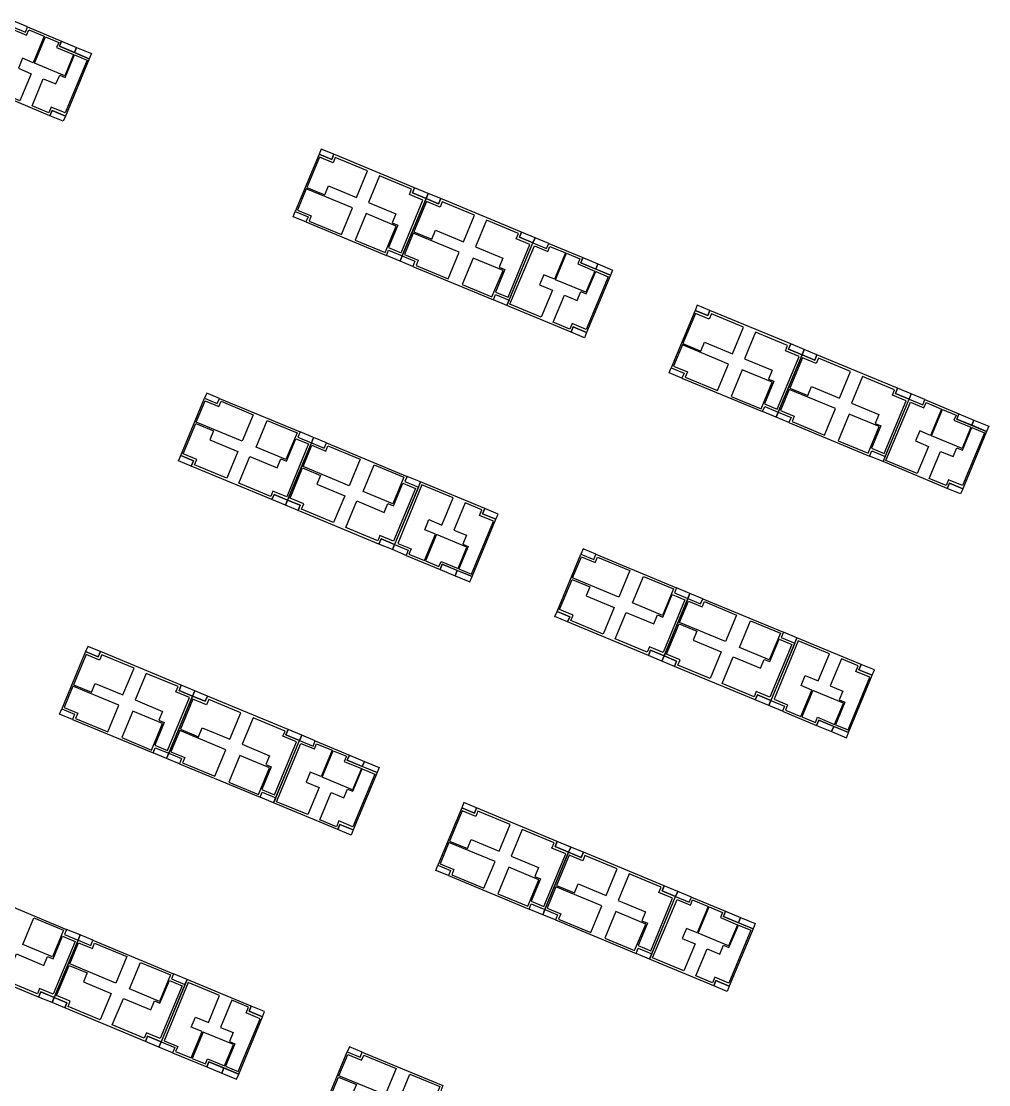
# Model space of a CAD drawing. Header units: millimetres. Extents: x 2243236 to 2245245, y 377909 to 380965.
# Drawn here: x 2244535.4 to 2244732.7, y 380688.3 to 380905.3 of the extents above; entities that cross this region are included whole.
import ezdxf

# ---------------------------------------------------------------- set-up
doc = ezdxf.new("R2010")
doc.units = ezdxf.units.MM
for name, color, linetype in [('планировка_квартир_1_тип_балконы', 6, 'Continuous'), ('планировка_квартир_1_тип_двухкомнатные', 2, 'Continuous'), ('планировка_квартир_1_тип_контур', 249, 'Continuous'), ('планировка_квартир_1_тип_однокомнатная', 5, 'Continuous'), ('планировка_квартир_1_тип_трехкомнатные', 1, 'Continuous'), ('планировка_квартир_тип_2_балконы', 6, 'Continuous'), ('планировка_квартир_тип_2_двухкомнатные', 2, 'Continuous'), ('планировка_квартир_тип_2_контур', 249, 'Continuous'), ('планировка_квартир_тип_2_однокомнатные', 5, 'Continuous'), ('планировка_квартир_тип_2_трехкомнатные', 1, 'Continuous')]:
    doc.layers.add(name, color=color, linetype=linetype)

msp = doc.modelspace()

# ---------------------------------------------------------------- linework, layer by layer
at = {"layer": 'планировка_квартир_1_тип_балконы'}
for points in [[(2244536.2, 380903.11), (2244536.64, 380904.16), (2244533.85, 380905.32), (2244533.41, 380904.27)], [(2244546.21, 380898.94), (2244543.15, 380900.21), (2244543.59, 380901.27), (2244546.65, 380899.99)], [(2244549.22, 380897.68), (2244546.21, 380898.94), (2244546.65, 380899.99), (2244549.66, 380898.74)], [(2244543.92, 380884.93), (2244541.2, 380886.06), (2244541.65, 380887.12), (2244544.36, 380885.99)], [(2244642.51, 380858.94), (2244642.95, 380860), (2244640.17, 380861.15), (2244639.73, 380860.1)], [(2244652.53, 380854.77), (2244649.46, 380856.04), (2244649.9, 380857.1), (2244652.97, 380855.82)], [(2244655.54, 380853.51), (2244652.53, 380854.77), (2244652.97, 380855.82), (2244655.98, 380854.57)], [(2244650.24, 380840.76), (2244647.52, 380841.89), (2244647.96, 380842.95), (2244650.68, 380841.82)], [(2244719.23, 380827.07), (2244719.67, 380828.12), (2244716.88, 380829.28), (2244716.45, 380828.23)], [(2244729.25, 380822.9), (2244726.18, 380824.17), (2244726.62, 380825.23), (2244729.68, 380823.95)], [(2244732.26, 380821.64), (2244729.25, 380822.9), (2244729.68, 380823.95), (2244732.7, 380822.7)], [(2244726.95, 380808.89), (2244724.24, 380810.02), (2244724.68, 380811.08), (2244727.39, 380809.95)], [(2244632.61, 380804.77), (2244629.89, 380805.89), (2244629.45, 380804.83), (2244632.17, 380803.7)], [(2244614.28, 380797.41), (2244613.84, 380796.35), (2244611.06, 380797.51), (2244611.49, 380798.56)], [(2244624.3, 380793.26), (2244621.24, 380794.53), (2244620.8, 380793.47), (2244623.87, 380792.2)], [(2244627.32, 380792.01), (2244624.3, 380793.26), (2244623.87, 380792.2), (2244626.88, 380790.95)], [(2244709.39, 380772.96), (2244706.67, 380774.08), (2244706.23, 380773.02), (2244708.95, 380771.89)], [(2244691.06, 380765.6), (2244690.62, 380764.54), (2244687.84, 380765.7), (2244688.27, 380766.75)], [(2244701.08, 380761.45), (2244698.02, 380762.72), (2244697.58, 380761.66), (2244700.65, 380760.39)], [(2244704.1, 380760.2), (2244701.08, 380761.45), (2244700.65, 380760.39), (2244703.66, 380759.14)], [(2244594.9, 380757.44), (2244595.33, 380758.5), (2244592.55, 380759.66), (2244592.11, 380758.6)], [(2244604.91, 380753.27), (2244601.85, 380754.55), (2244602.29, 380755.6), (2244605.35, 380754.32)], [(2244607.92, 380752.02), (2244604.91, 380753.27), (2244605.35, 380754.32), (2244608.36, 380753.07)], [(2244602.62, 380739.26), (2244599.9, 380740.39), (2244600.34, 380741.45), (2244603.06, 380740.32)], [(2244671.61, 380725.57), (2244672.05, 380726.62), (2244669.27, 380727.78), (2244668.83, 380726.73)], [(2244681.63, 380721.4), (2244678.57, 380722.67), (2244679, 380723.73), (2244682.07, 380722.45)], [(2244684.64, 380720.14), (2244681.63, 380721.4), (2244682.07, 380722.45), (2244685.08, 380721.2)], [(2244679.34, 380707.39), (2244676.62, 380708.52), (2244677.06, 380709.58), (2244679.78, 380708.45)], [(2244585, 380703.27), (2244582.28, 380704.39), (2244581.84, 380703.33), (2244584.56, 380702.2)], [(2244566.66, 380695.91), (2244566.23, 380694.86), (2244563.44, 380696.01), (2244563.88, 380697.06)], [(2244576.69, 380691.76), (2244573.62, 380693.03), (2244573.18, 380691.97), (2244576.25, 380690.7)], [(2244579.7, 380690.51), (2244576.69, 380691.76), (2244576.25, 380690.7), (2244579.26, 380689.45)]]:
    msp.add_lwpolyline(points, close=True, dxfattribs=at)
at = {"layer": 'планировка_квартир_1_тип_двухкомнатные'}
for points in [[(2244544.29, 380886.62), (2244541.44, 380887.81), (2244540.96, 380886.66), (2244537.55, 380888.08), (2244539.85, 380893.61), (2244542.43, 380892.53), (2244543.19, 380894.34), (2244544.3, 380893.88), (2244546.2, 380898.45), (2244548.77, 380897.38)], [(2244650.61, 380842.46), (2244647.75, 380843.64), (2244647.27, 380842.49), (2244643.86, 380843.91), (2244646.17, 380849.44), (2244648.75, 380848.36), (2244649.5, 380850.17), (2244650.61, 380849.71), (2244652.52, 380854.28), (2244655.09, 380853.21)], [(2244727.32, 380810.58), (2244724.47, 380811.77), (2244723.99, 380810.62), (2244720.58, 380812.04), (2244722.88, 380817.57), (2244725.46, 380816.49), (2244726.22, 380818.3), (2244727.33, 380817.84), (2244729.23, 380822.41), (2244731.8, 380821.34)], [(2244631.67, 380803.31), (2244628.82, 380804.49), (2244629.29, 380805.64), (2244625.88, 380807.06), (2244623.59, 380801.52), (2244626.17, 380800.45), (2244625.43, 380798.65), (2244626.54, 380798.18), (2244624.64, 380793.61), (2244627.21, 380792.54)], [(2244708.45, 380771.5), (2244705.59, 380772.68), (2244706.07, 380773.83), (2244702.66, 380775.25), (2244700.37, 380769.72), (2244702.95, 380768.65), (2244702.2, 380766.84), (2244703.32, 380766.37), (2244701.42, 380761.8), (2244703.99, 380760.73)], [(2244602.99, 380740.96), (2244600.13, 380742.15), (2244599.65, 380740.99), (2244596.25, 380742.41), (2244598.55, 380747.94), (2244601.13, 380746.86), (2244601.88, 380748.67), (2244603, 380748.21), (2244604.9, 380752.78), (2244607.47, 380751.71)], [(2244679.71, 380709.08), (2244676.85, 380710.27), (2244676.37, 380709.12), (2244672.97, 380710.54), (2244675.27, 380716.07), (2244677.85, 380714.99), (2244678.6, 380716.8), (2244679.71, 380716.34), (2244681.62, 380720.91), (2244684.19, 380719.84)], [(2244584.06, 380701.81), (2244581.2, 380702.99), (2244581.68, 380704.14), (2244578.27, 380705.56), (2244575.98, 380700.03), (2244578.56, 380698.96), (2244577.81, 380697.15), (2244578.92, 380696.69), (2244577.03, 380692.11), (2244579.6, 380691.04)]]:
    msp.add_lwpolyline(points, close=True, dxfattribs=at)
at = {"layer": 'планировка_квартир_1_тип_контур'}
for points in [[(2244544.36, 380885.99), (2244541.65, 380887.12), (2244541.2, 380886.06), (2244528.11, 380891.51), (2244533.41, 380904.27), (2244536.2, 380903.11), (2244536.64, 380904.16), (2244543.59, 380901.27), (2244543.15, 380900.21), (2244549.22, 380897.68), (2244544.36, 380885.99)], [(2244650.68, 380841.82), (2244647.96, 380842.95), (2244647.52, 380841.89), (2244634.43, 380847.35), (2244639.73, 380860.1), (2244642.51, 380858.94), (2244642.95, 380860), (2244649.9, 380857.1), (2244649.46, 380856.04), (2244655.54, 380853.51), (2244650.68, 380841.82)], [(2244727.39, 380809.95), (2244724.68, 380811.08), (2244724.24, 380810.02), (2244711.14, 380815.47), (2244716.45, 380828.23), (2244719.23, 380827.07), (2244719.67, 380828.12), (2244726.62, 380825.23), (2244726.18, 380824.17), (2244732.26, 380821.64), (2244727.39, 380809.95)], [(2244632.17, 380803.7), (2244629.45, 380804.83), (2244629.89, 380805.89), (2244616.79, 380811.32), (2244611.49, 380798.56), (2244614.28, 380797.41), (2244613.84, 380796.35), (2244620.8, 380793.47), (2244621.24, 380794.53), (2244627.32, 380792.01), (2244632.17, 380803.7)], [(2244708.95, 380771.89), (2244706.23, 380773.02), (2244706.67, 380774.08), (2244693.57, 380779.51), (2244688.27, 380766.75), (2244691.06, 380765.6), (2244690.62, 380764.54), (2244697.58, 380761.66), (2244698.02, 380762.72), (2244704.1, 380760.2), (2244708.95, 380771.89)], [(2244603.06, 380740.32), (2244600.34, 380741.45), (2244599.9, 380740.39), (2244586.81, 380745.85), (2244592.11, 380758.6), (2244594.9, 380757.44), (2244595.33, 380758.5), (2244602.29, 380755.6), (2244601.85, 380754.55), (2244607.92, 380752.02), (2244603.06, 380740.32)], [(2244679.78, 380708.45), (2244677.06, 380709.58), (2244676.62, 380708.52), (2244663.53, 380713.97), (2244668.83, 380726.73), (2244671.61, 380725.57), (2244672.05, 380726.62), (2244679, 380723.73), (2244678.57, 380722.67), (2244684.64, 380720.14), (2244679.78, 380708.45)], [(2244584.56, 380702.2), (2244581.84, 380703.33), (2244582.28, 380704.39), (2244569.17, 380709.82), (2244563.88, 380697.06), (2244566.66, 380695.91), (2244566.23, 380694.86), (2244573.18, 380691.97), (2244573.62, 380693.03), (2244579.7, 380690.51), (2244584.56, 380702.2)]]:
    msp.add_lwpolyline(points, close=True, dxfattribs=at)
at = {"layer": 'планировка_квартир_1_тип_однокомнатная'}
for points in [[(2244538.02, 380896.77), (2244540.27, 380902.16), (2244542.99, 380901.02), (2244542.55, 380899.97), (2244546.02, 380898.52), (2244544.21, 380894.19)], [(2244644.34, 380852.6), (2244646.58, 380857.99), (2244649.3, 380856.86), (2244648.87, 380855.8), (2244652.33, 380854.36), (2244650.53, 380850.02)], [(2244721.05, 380820.73), (2244723.3, 380826.12), (2244726.02, 380824.98), (2244725.58, 380823.93), (2244729.05, 380822.48), (2244727.25, 380818.15)], [(2244620.06, 380800.59), (2244617.82, 380795.2), (2244620.55, 380794.07), (2244620.99, 380795.12), (2244624.46, 380793.68), (2244626.26, 380798.02)], [(2244696.84, 380768.78), (2244694.6, 380763.39), (2244697.33, 380762.26), (2244697.77, 380763.31), (2244701.24, 380761.87), (2244703.04, 380766.21)], [(2244596.72, 380751.1), (2244598.96, 380756.49), (2244601.69, 380755.36), (2244601.25, 380754.3), (2244604.72, 380752.86), (2244602.91, 380748.52)], [(2244673.44, 380719.23), (2244675.68, 380724.62), (2244678.41, 380723.48), (2244677.97, 380722.43), (2244681.44, 380720.99), (2244679.63, 380716.65)], [(2244572.44, 380699.09), (2244570.21, 380693.7), (2244572.93, 380692.57), (2244573.37, 380693.62), (2244576.84, 380692.18), (2244578.64, 380696.52)]]:
    msp.add_lwpolyline(points, close=True, dxfattribs=at)
at = {"layer": 'планировка_квартир_1_тип_трехкомнатные'}
for points in [[(2244535.09, 380889.1), (2244528.71, 380891.76), (2244533.7, 380903.66), (2244536.45, 380902.51), (2244536.89, 380903.57), (2244540.04, 380902.25), (2244537.8, 380896.86), (2244535.61, 380897.78), (2244534.76, 380895.73), (2244537.4, 380894.63)], [(2244641.41, 380844.93), (2244635.03, 380847.59), (2244640.01, 380859.49), (2244642.76, 380858.34), (2244643.2, 380859.4), (2244646.36, 380858.08), (2244644.11, 380852.7), (2244641.92, 380853.61), (2244641.07, 380851.56), (2244643.71, 380850.46)], [(2244718.13, 380813.06), (2244711.74, 380815.72), (2244716.73, 380827.62), (2244719.48, 380826.47), (2244719.92, 380827.53), (2244723.07, 380826.21), (2244720.83, 380820.82), (2244718.64, 380821.73), (2244717.79, 380819.69), (2244720.43, 380818.59)], [(2244623.43, 380808.07), (2244617.04, 380810.72), (2244612.13, 380798.79), (2244614.88, 380797.65), (2244614.44, 380796.6), (2244617.6, 380795.29), (2244619.83, 380800.68), (2244617.65, 380801.59), (2244618.49, 380803.64), (2244621.14, 380802.54)], [(2244700.21, 380776.26), (2244693.82, 380778.91), (2244688.91, 380766.98), (2244691.66, 380765.84), (2244691.22, 380764.79), (2244694.38, 380763.48), (2244696.61, 380768.87), (2244694.42, 380769.78), (2244695.27, 380771.83), (2244697.91, 380770.73)], [(2244593.79, 380743.44), (2244587.41, 380746.09), (2244592.4, 380757.99), (2244595.15, 380756.85), (2244595.58, 380757.9), (2244598.74, 380756.58), (2244596.5, 380751.2), (2244594.31, 380752.11), (2244593.46, 380750.06), (2244596.1, 380748.96)], [(2244670.51, 380711.56), (2244664.13, 380714.22), (2244669.11, 380726.12), (2244671.86, 380724.97), (2244672.3, 380726.03), (2244675.46, 380724.71), (2244673.21, 380719.32), (2244671.03, 380720.24), (2244670.17, 380718.19), (2244672.81, 380717.09)], [(2244575.81, 380706.57), (2244569.42, 380709.22), (2244564.51, 380697.29), (2244567.26, 380696.15), (2244566.83, 380695.1), (2244569.98, 380693.79), (2244572.22, 380699.18), (2244570.03, 380700.09), (2244570.88, 380702.14), (2244573.52, 380701.04)]]:
    msp.add_lwpolyline(points, close=True, dxfattribs=at)
at = {"layer": 'планировка_квартир_тип_2_балконы'}
for points in [[(2244599.11, 380878.19), (2244596.53, 380879.26), (2244596.09, 380878.2), (2244598.67, 380877.13)], [(2244615.59, 380871.36), (2244615.15, 380870.29), (2244617.91, 380869.15), (2244618.35, 380870.21)], [(2244620.93, 380869.14), (2244618.35, 380870.21), (2244617.91, 380869.15), (2244620.49, 380868.08)], [(2244593.84, 380865.43), (2244593.4, 380864.37), (2244590.79, 380865.45), (2244591.23, 380866.51)], [(2244637.41, 380862.3), (2244636.97, 380861.24), (2244639.73, 380860.09), (2244640.17, 380861.15)], [(2244613.05, 380857.45), (2244612.61, 380856.4), (2244609.86, 380857.54), (2244610.29, 380858.6), (2244613.05, 380857.45)], [(2244615.66, 380856.37), (2244615.22, 380855.32), (2244612.61, 380856.4), (2244613.05, 380857.45)], [(2244634.86, 380848.4), (2244634.43, 380847.35), (2244631.67, 380848.49), (2244632.11, 380849.54), (2244634.86, 380848.4)], [(2244675.83, 380846.32), (2244673.25, 380847.39), (2244672.81, 380846.33), (2244675.39, 380845.26)], [(2244692.31, 380839.48), (2244691.87, 380838.42), (2244694.63, 380837.27), (2244695.07, 380838.34)], [(2244697.65, 380837.27), (2244695.07, 380838.34), (2244694.63, 380837.27), (2244697.2, 380836.2)], [(2244670.56, 380833.55), (2244670.12, 380832.5), (2244667.51, 380833.58), (2244667.95, 380834.64)], [(2244714.12, 380830.43), (2244713.68, 380829.37), (2244716.44, 380828.22), (2244716.88, 380829.28)], [(2244575.34, 380827.32), (2244575.78, 380828.38), (2244573.17, 380829.46), (2244572.73, 380828.41)], [(2244689.76, 380825.58), (2244689.33, 380824.53), (2244686.57, 380825.67), (2244687.01, 380826.72), (2244689.76, 380825.58)], [(2244692.37, 380824.5), (2244691.94, 380823.44), (2244689.33, 380824.53), (2244689.76, 380825.58)], [(2244594.54, 380819.34), (2244594.98, 380820.39), (2244592.23, 380821.54), (2244591.79, 380820.48), (2244594.54, 380819.34)], [(2244597.15, 380818.25), (2244597.59, 380819.31), (2244594.98, 380820.39), (2244594.54, 380819.34)], [(2244711.58, 380816.53), (2244711.14, 380815.47), (2244708.39, 380816.62), (2244708.83, 380817.67), (2244711.58, 380816.53)], [(2244570.01, 380814.58), (2244567.44, 380815.65), (2244567.88, 380816.71), (2244570.46, 380815.64)], [(2244616.35, 380810.27), (2244616.79, 380811.32), (2244614.04, 380812.47), (2244613.6, 380811.41), (2244616.35, 380810.27)], [(2244586.49, 380807.73), (2244586.93, 380808.79), (2244589.69, 380807.64), (2244589.25, 380806.58)], [(2244591.82, 380805.51), (2244589.25, 380806.58), (2244589.69, 380807.64), (2244592.27, 380806.57)], [(2244608.3, 380798.66), (2244608.74, 380799.72), (2244611.5, 380798.57), (2244611.06, 380797.51)], [(2244652.12, 380795.51), (2244652.56, 380796.57), (2244649.95, 380797.65), (2244649.51, 380796.6)], [(2244671.32, 380787.53), (2244671.76, 380788.58), (2244669.01, 380789.73), (2244668.57, 380788.67), (2244671.32, 380787.53)], [(2244673.93, 380786.44), (2244674.37, 380787.5), (2244671.76, 380788.58), (2244671.32, 380787.53)], [(2244646.79, 380782.77), (2244644.22, 380783.84), (2244644.66, 380784.9), (2244647.23, 380783.83)], [(2244693.13, 380778.46), (2244693.57, 380779.51), (2244690.82, 380780.66), (2244690.38, 380779.6), (2244693.13, 380778.46)], [(2244551.5, 380776.7), (2244548.92, 380777.77), (2244548.48, 380776.7), (2244551.05, 380775.63)], [(2244663.27, 380775.92), (2244663.71, 380776.98), (2244666.47, 380775.83), (2244666.03, 380774.77)], [(2244668.6, 380773.7), (2244666.03, 380774.77), (2244666.47, 380775.83), (2244669.04, 380774.76)], [(2244567.97, 380769.86), (2244567.53, 380768.79), (2244570.29, 380767.65), (2244570.73, 380768.71)], [(2244573.31, 380767.64), (2244570.73, 380768.71), (2244570.29, 380767.65), (2244572.87, 380766.58)], [(2244685.08, 380766.85), (2244685.52, 380767.91), (2244688.28, 380766.76), (2244687.84, 380765.7)], [(2244546.22, 380763.93), (2244545.79, 380762.87), (2244543.18, 380763.96), (2244543.61, 380765.01)], [(2244589.79, 380760.8), (2244589.35, 380759.74), (2244592.11, 380758.59), (2244592.55, 380759.66)], [(2244565.43, 380755.96), (2244564.99, 380754.9), (2244562.24, 380756.04), (2244562.68, 380757.1), (2244565.43, 380755.96)], [(2244568.04, 380754.87), (2244567.6, 380753.82), (2244564.99, 380754.9), (2244565.43, 380755.96)], [(2244587.25, 380746.9), (2244586.81, 380745.85), (2244584.06, 380746.99), (2244584.49, 380748.04), (2244587.25, 380746.9)], [(2244628.21, 380744.82), (2244625.64, 380745.89), (2244625.19, 380744.83), (2244627.77, 380743.76)], [(2244644.69, 380737.98), (2244644.25, 380736.92), (2244647.01, 380735.78), (2244647.45, 380736.84)], [(2244650.03, 380735.77), (2244647.45, 380736.84), (2244647.01, 380735.78), (2244649.59, 380734.71)], [(2244622.94, 380732.05), (2244622.5, 380731), (2244619.89, 380732.08), (2244620.33, 380733.14)], [(2244666.51, 380728.93), (2244666.07, 380727.87), (2244668.83, 380726.72), (2244669.27, 380727.78)], [(2244642.15, 380724.08), (2244641.71, 380723.03), (2244638.96, 380724.17), (2244639.39, 380725.23), (2244642.15, 380724.08)], [(2244644.76, 380723), (2244644.32, 380721.95), (2244641.71, 380723.03), (2244642.15, 380724.08)], [(2244546.93, 380717.84), (2244547.36, 380718.89), (2244544.61, 380720.04), (2244544.17, 380718.98), (2244546.93, 380717.84)], [(2244549.53, 380716.75), (2244549.97, 380717.81), (2244547.36, 380718.89), (2244546.93, 380717.84)], [(2244663.96, 380715.03), (2244663.53, 380713.97), (2244660.77, 380715.12), (2244661.21, 380716.17), (2244663.96, 380715.03)], [(2244568.74, 380708.77), (2244569.17, 380709.82), (2244566.42, 380710.97), (2244565.98, 380709.91), (2244568.74, 380708.77)], [(2244538.87, 380706.23), (2244539.31, 380707.29), (2244542.07, 380706.14), (2244541.63, 380705.08)], [(2244544.21, 380704.01), (2244541.63, 380705.08), (2244542.07, 380706.14), (2244544.65, 380705.07)], [(2244560.68, 380697.16), (2244561.12, 380698.22), (2244563.88, 380697.07), (2244563.44, 380696.01)], [(2244604.47, 380693.94), (2244604.91, 380694.99), (2244602.3, 380696.08), (2244601.86, 380695.02)]]:
    msp.add_lwpolyline(points, close=True, dxfattribs=at)
at = {"layer": 'планировка_квартир_тип_2_двухкомнатные'}
for points in [[(2244605.97, 380874.79), (2244599.41, 380877.52), (2244598.96, 380876.43), (2244596.17, 380877.59), (2244593.61, 380871.42), (2244597.27, 380869.9), (2244598.02, 380871.73), (2244603.72, 380869.37)], [(2244593.48, 380871.15), (2244591.68, 380866.81), (2244594.5, 380865.64), (2244594.06, 380864.56), (2244600.64, 380861.83), (2244602.89, 380867.25)], [(2244627.79, 380865.74), (2244621.22, 380868.46), (2244620.77, 380867.38), (2244617.99, 380868.53), (2244615.43, 380862.37), (2244619.08, 380860.85), (2244619.84, 380862.68), (2244625.54, 380860.31)], [(2244615.3, 380862.1), (2244613.5, 380857.76), (2244616.32, 380856.59), (2244615.87, 380855.51), (2244622.45, 380852.78), (2244624.7, 380858.19)], [(2244682.69, 380842.92), (2244676.13, 380845.65), (2244675.67, 380844.56), (2244672.89, 380845.71), (2244670.33, 380839.55), (2244673.98, 380838.03), (2244674.74, 380839.86), (2244680.44, 380837.49)], [(2244670.2, 380839.28), (2244668.4, 380834.94), (2244671.22, 380833.77), (2244670.77, 380832.69), (2244677.35, 380829.96), (2244679.6, 380835.38)], [(2244704.51, 380833.87), (2244697.94, 380836.59), (2244697.49, 380835.5), (2244694.71, 380836.66), (2244692.15, 380830.49), (2244695.8, 380828.98), (2244696.56, 380830.8), (2244702.25, 380828.44)], [(2244692.02, 380830.22), (2244690.22, 380825.89), (2244693.04, 380824.72), (2244692.59, 380823.64), (2244699.17, 380820.9), (2244701.42, 380826.32)], [(2244571.03, 380823.53), (2244572.84, 380827.87), (2244575.66, 380826.7), (2244576.1, 380827.78), (2244582.68, 380825.04), (2244580.43, 380819.63)], [(2244577.26, 380812.11), (2244570.7, 380814.84), (2244571.15, 380815.93), (2244568.37, 380817.09), (2244570.93, 380823.25), (2244574.58, 380821.73), (2244573.83, 380819.91), (2244579.52, 380817.54)], [(2244592.84, 380814.46), (2244594.65, 380818.8), (2244597.47, 380817.63), (2244597.91, 380818.71), (2244604.49, 380815.97), (2244602.24, 380810.56)], [(2244599.07, 380803.04), (2244592.51, 380805.77), (2244592.96, 380806.86), (2244590.18, 380808.02), (2244592.74, 380814.18), (2244596.39, 380812.66), (2244595.64, 380810.84), (2244601.33, 380808.47)], [(2244647.81, 380791.73), (2244649.62, 380796.06), (2244652.43, 380794.89), (2244652.88, 380795.97), (2244659.46, 380793.23), (2244657.21, 380787.82)], [(2244654.04, 380780.3), (2244647.48, 380783.03), (2244647.93, 380784.12), (2244645.15, 380785.28), (2244647.71, 380791.44), (2244651.36, 380789.92), (2244650.6, 380788.1), (2244656.3, 380785.73)], [(2244669.62, 380782.66), (2244671.43, 380786.99), (2244674.24, 380785.82), (2244674.69, 380786.9), (2244681.27, 380784.16), (2244679.02, 380778.75)], [(2244675.85, 380771.23), (2244669.29, 380773.96), (2244669.74, 380775.05), (2244666.96, 380776.21), (2244669.52, 380782.37), (2244673.17, 380780.85), (2244672.41, 380779.03), (2244678.11, 380776.66)], [(2244558.36, 380773.3), (2244551.79, 380776.02), (2244551.34, 380774.93), (2244548.56, 380776.09), (2244546, 380769.92), (2244549.65, 380768.41), (2244550.41, 380770.23), (2244556.1, 380767.87)], [(2244545.87, 380769.65), (2244544.07, 380765.31), (2244546.89, 380764.14), (2244546.44, 380763.06), (2244553.02, 380760.33), (2244555.27, 380765.75)], [(2244580.17, 380764.24), (2244573.61, 380766.97), (2244573.16, 380765.88), (2244570.37, 380767.03), (2244567.81, 380760.87), (2244571.47, 380759.35), (2244572.22, 380761.18), (2244577.92, 380758.81)], [(2244567.68, 380760.6), (2244565.88, 380756.26), (2244568.7, 380755.09), (2244568.26, 380754.01), (2244574.84, 380751.28), (2244577.09, 380756.69)], [(2244635.07, 380741.42), (2244628.51, 380744.15), (2244628.06, 380743.06), (2244625.27, 380744.22), (2244622.71, 380738.05), (2244626.37, 380736.53), (2244627.12, 380738.36), (2244632.82, 380736)], [(2244622.58, 380737.78), (2244620.78, 380733.44), (2244623.6, 380732.27), (2244623.16, 380731.19), (2244629.74, 380728.46), (2244631.99, 380733.88)], [(2244656.89, 380732.37), (2244650.33, 380735.09), (2244649.87, 380734.01), (2244647.09, 380735.16), (2244644.53, 380729), (2244648.18, 380727.48), (2244648.94, 380729.31), (2244654.64, 380726.94)], [(2244644.4, 380728.72), (2244642.6, 380724.39), (2244645.42, 380723.22), (2244644.97, 380722.14), (2244651.55, 380719.41), (2244653.8, 380724.82)], [(2244545.23, 380712.97), (2244547.03, 380717.3), (2244549.85, 380716.13), (2244550.3, 380717.21), (2244556.88, 380714.47), (2244554.63, 380709.06)], [(2244551.46, 380701.55), (2244544.89, 380704.27), (2244545.35, 380705.36), (2244542.56, 380706.52), (2244545.13, 380712.68), (2244548.78, 380711.17), (2244548.02, 380709.34), (2244553.71, 380706.97)], [(2244600.16, 380690.15), (2244601.96, 380694.49), (2244604.78, 380693.32), (2244605.23, 380694.4), (2244611.81, 380691.66), (2244609.56, 380686.24)], [(2244606.39, 380678.73), (2244599.83, 380681.46), (2244600.28, 380682.55), (2244597.5, 380683.71), (2244600.06, 380689.87), (2244603.71, 380688.35), (2244602.95, 380686.53), (2244608.65, 380684.16)]]:
    msp.add_lwpolyline(points, close=True, dxfattribs=at)
at = {"layer": 'планировка_квартир_тип_2_контур'}
for points in [[(2244591.23, 380866.51), (2244593.84, 380865.43), (2244593.4, 380864.37), (2244609.86, 380857.54), (2244610.29, 380858.6), (2244613.05, 380857.45), (2244617.91, 380869.15), (2244617.91, 380869.15), (2244615.15, 380870.29), (2244615.59, 380871.36), (2244599.11, 380878.19), (2244598.67, 380877.13), (2244596.09, 380878.2), (2244591.23, 380866.51)], [(2244613.05, 380857.45), (2244615.66, 380856.37), (2244615.22, 380855.32), (2244631.67, 380848.49), (2244632.11, 380849.54), (2244634.86, 380848.4), (2244639.73, 380860.09), (2244639.73, 380860.09), (2244636.97, 380861.24), (2244637.41, 380862.3), (2244620.93, 380869.14), (2244620.49, 380868.08), (2244617.91, 380869.15), (2244613.05, 380857.45)], [(2244667.95, 380834.64), (2244670.56, 380833.55), (2244670.12, 380832.5), (2244686.57, 380825.67), (2244687.01, 380826.72), (2244689.76, 380825.58), (2244694.63, 380837.27), (2244694.63, 380837.27), (2244691.87, 380838.42), (2244692.31, 380839.48), (2244675.83, 380846.32), (2244675.39, 380845.26), (2244672.81, 380846.33), (2244667.95, 380834.64)], [(2244689.76, 380825.58), (2244692.37, 380824.5), (2244691.94, 380823.44), (2244708.39, 380816.62), (2244708.83, 380817.67), (2244711.58, 380816.53), (2244716.44, 380828.22), (2244716.44, 380828.22), (2244713.68, 380829.37), (2244714.12, 380830.43), (2244697.65, 380837.27), (2244697.2, 380836.2), (2244694.63, 380837.27), (2244689.76, 380825.58)], [(2244572.73, 380828.41), (2244575.34, 380827.32), (2244575.78, 380828.38), (2244592.23, 380821.54), (2244591.79, 380820.48), (2244594.54, 380819.34), (2244589.69, 380807.64), (2244589.69, 380807.64), (2244586.93, 380808.79), (2244586.49, 380807.73), (2244570.01, 380814.58), (2244570.46, 380815.64), (2244567.88, 380816.71), (2244572.73, 380828.41)], [(2244594.54, 380819.34), (2244597.15, 380818.25), (2244597.59, 380819.31), (2244614.04, 380812.47), (2244613.6, 380811.41), (2244616.35, 380810.27), (2244611.5, 380798.57), (2244611.5, 380798.57), (2244608.74, 380799.72), (2244608.3, 380798.66), (2244591.82, 380805.51), (2244592.27, 380806.57), (2244589.69, 380807.64), (2244594.54, 380819.34)], [(2244649.51, 380796.6), (2244652.12, 380795.51), (2244652.56, 380796.57), (2244669.01, 380789.73), (2244668.57, 380788.67), (2244671.32, 380787.53), (2244666.47, 380775.83), (2244666.47, 380775.83), (2244663.71, 380776.98), (2244663.27, 380775.92), (2244646.79, 380782.77), (2244647.23, 380783.83), (2244644.66, 380784.9), (2244649.51, 380796.6)], [(2244671.32, 380787.53), (2244673.93, 380786.44), (2244674.37, 380787.5), (2244690.82, 380780.66), (2244690.38, 380779.6), (2244693.13, 380778.46), (2244688.28, 380766.76), (2244688.28, 380766.76), (2244685.52, 380767.91), (2244685.08, 380766.85), (2244668.6, 380773.7), (2244669.04, 380774.76), (2244666.47, 380775.83), (2244671.32, 380787.53)], [(2244543.61, 380765.01), (2244546.22, 380763.93), (2244545.79, 380762.87), (2244562.24, 380756.04), (2244562.68, 380757.1), (2244565.43, 380755.96), (2244570.29, 380767.65), (2244570.29, 380767.65), (2244567.53, 380768.79), (2244567.97, 380769.86), (2244551.5, 380776.7), (2244551.05, 380775.63), (2244548.48, 380776.7), (2244543.61, 380765.01)], [(2244565.43, 380755.96), (2244568.04, 380754.87), (2244567.6, 380753.82), (2244584.06, 380746.99), (2244584.49, 380748.04), (2244587.25, 380746.9), (2244592.11, 380758.59), (2244592.11, 380758.59), (2244589.35, 380759.74), (2244589.79, 380760.8), (2244573.31, 380767.64), (2244572.87, 380766.58), (2244570.29, 380767.65), (2244565.43, 380755.96)], [(2244620.33, 380733.14), (2244622.94, 380732.05), (2244622.5, 380731), (2244638.96, 380724.17), (2244639.39, 380725.23), (2244642.15, 380724.08), (2244647.01, 380735.78), (2244647.01, 380735.78), (2244644.25, 380736.92), (2244644.69, 380737.98), (2244628.21, 380744.82), (2244627.77, 380743.76), (2244625.19, 380744.83), (2244620.33, 380733.14)], [(2244642.15, 380724.08), (2244644.76, 380723), (2244644.32, 380721.95), (2244660.77, 380715.12), (2244661.21, 380716.17), (2244663.96, 380715.03), (2244668.83, 380726.72), (2244668.83, 380726.72), (2244666.07, 380727.87), (2244666.51, 380728.93), (2244650.03, 380735.77), (2244649.59, 380734.71), (2244647.01, 380735.78), (2244642.15, 380724.08)], [(2244525.12, 380726.91), (2244527.72, 380725.82), (2244528.16, 380726.88), (2244544.61, 380720.04), (2244544.17, 380718.98), (2244546.93, 380717.84), (2244542.07, 380706.14), (2244542.07, 380706.14), (2244539.31, 380707.29), (2244538.87, 380706.23), (2244522.4, 380713.08), (2244522.84, 380714.14), (2244520.26, 380715.21), (2244525.12, 380726.91)], [(2244546.93, 380717.84), (2244549.53, 380716.75), (2244549.97, 380717.81), (2244566.42, 380710.97), (2244565.98, 380709.91), (2244568.74, 380708.77), (2244563.88, 380697.07), (2244563.88, 380697.07), (2244561.12, 380698.22), (2244560.68, 380697.16), (2244544.21, 380704.01), (2244544.65, 380705.07), (2244542.07, 380706.14), (2244546.93, 380717.84)], [(2244601.86, 380695.02), (2244604.47, 380693.94), (2244604.91, 380694.99), (2244621.36, 380688.15), (2244620.92, 380687.1), (2244623.67, 380685.95), (2244618.82, 380674.26), (2244618.82, 380674.26), (2244616.06, 380675.41), (2244615.61, 380674.34), (2244599.14, 380681.19), (2244599.58, 380682.26), (2244597.01, 380683.33), (2244601.86, 380695.02)]]:
    msp.add_lwpolyline(points, dxfattribs=at)
at = {"layer": 'планировка_квартир_тип_2_однокомнатные'}
for points in [[(2244605.71, 380866.08), (2244603.46, 380860.66), (2244609.56, 380858.12), (2244611.81, 380863.55)], [(2244627.52, 380857.02), (2244625.27, 380851.6), (2244631.37, 380849.07), (2244633.62, 380854.49)], [(2244682.42, 380834.2), (2244680.17, 380828.78), (2244686.27, 380826.25), (2244688.52, 380831.67)], [(2244583.25, 380818.45), (2244585.51, 380823.87), (2244591.6, 380821.34), (2244589.35, 380815.92)], [(2244704.24, 380825.15), (2244701.99, 380819.73), (2244708.09, 380817.2), (2244710.34, 380822.62)], [(2244605.06, 380809.38), (2244607.32, 380814.8), (2244613.41, 380812.27), (2244611.16, 380806.85)], [(2244660.03, 380786.64), (2244662.29, 380792.06), (2244668.38, 380789.53), (2244666.13, 380784.11)], [(2244681.84, 380777.57), (2244684.1, 380782.99), (2244690.19, 380780.46), (2244687.94, 380775.04)], [(2244558.09, 380764.58), (2244555.84, 380759.16), (2244561.94, 380756.63), (2244564.19, 380762.05)], [(2244579.91, 380755.52), (2244577.66, 380750.1), (2244583.76, 380747.57), (2244586.01, 380752.99)], [(2244634.81, 380732.71), (2244632.56, 380727.28), (2244638.66, 380724.75), (2244640.91, 380730.17)], [(2244535.64, 380716.95), (2244537.89, 380722.37), (2244543.99, 380719.84), (2244541.73, 380714.42)], [(2244656.62, 380723.65), (2244654.37, 380718.23), (2244660.47, 380715.7), (2244662.72, 380721.12)], [(2244557.45, 380707.88), (2244559.7, 380713.3), (2244565.8, 380710.77), (2244563.54, 380705.35)], [(2244612.38, 380685.07), (2244614.63, 380690.49), (2244620.73, 380687.95), (2244618.48, 380682.54)]]:
    msp.add_lwpolyline(points, close=True, dxfattribs=at)
at = {"layer": 'планировка_квартир_тип_2_трехкомнатные'}
for points in [[(2244617.29, 380868.82), (2244614.51, 380869.98), (2244614.95, 380871.06), (2244608.43, 380873.77), (2244606.18, 380868.34), (2244611.78, 380866.02), (2244611.03, 380864.2), (2244612.15, 380863.74), (2244610.24, 380859.13), (2244612.83, 380858.06)], [(2244639.11, 380859.77), (2244636.32, 380860.92), (2244636.77, 380862.01), (2244630.25, 380864.71), (2244628, 380859.29), (2244633.6, 380856.97), (2244632.84, 380855.15), (2244633.97, 380854.68), (2244632.06, 380850.08), (2244634.64, 380849)], [(2244694.01, 380836.95), (2244691.22, 380838.11), (2244691.67, 380839.19), (2244685.15, 380841.9), (2244682.9, 380836.47), (2244688.5, 380834.15), (2244687.74, 380832.33), (2244688.87, 380831.87), (2244686.96, 380827.26), (2244689.55, 380826.19)], [(2244715.83, 380827.89), (2244713.04, 380829.05), (2244713.49, 380830.13), (2244706.97, 380832.84), (2244704.72, 380827.42), (2244710.31, 380825.1), (2244709.56, 380823.28), (2244710.68, 380822.81), (2244708.77, 380818.21), (2244711.36, 380817.13)], [(2244589.49, 380808.31), (2244586.7, 380809.47), (2244586.25, 380808.38), (2244579.73, 380811.09), (2244581.98, 380816.52), (2244587.58, 380814.19), (2244588.33, 380816.01), (2244589.46, 380815.54), (2244591.37, 380820.14), (2244593.96, 380819.07)], [(2244611.3, 380799.24), (2244608.51, 380800.4), (2244608.06, 380799.31), (2244601.54, 380802.03), (2244603.79, 380807.45), (2244609.39, 380805.12), (2244610.14, 380806.94), (2244611.27, 380806.47), (2244613.18, 380811.07), (2244615.77, 380810)], [(2244666.26, 380776.5), (2244663.48, 380777.66), (2244663.03, 380776.57), (2244656.51, 380779.29), (2244658.76, 380784.71), (2244664.36, 380782.38), (2244665.11, 380784.2), (2244666.24, 380783.73), (2244668.15, 380788.33), (2244670.74, 380787.26)], [(2244688.07, 380767.43), (2244685.29, 380768.59), (2244684.84, 380767.5), (2244678.32, 380770.22), (2244680.57, 380775.64), (2244686.17, 380773.31), (2244686.92, 380775.13), (2244688.05, 380774.66), (2244689.96, 380779.26), (2244692.55, 380778.19)], [(2244569.68, 380767.32), (2244566.89, 380768.48), (2244567.34, 380769.56), (2244560.82, 380772.27), (2244558.57, 380766.85), (2244564.16, 380764.52), (2244563.41, 380762.71), (2244564.53, 380762.24), (2244562.62, 380757.63), (2244565.21, 380756.56)], [(2244591.49, 380758.27), (2244588.7, 380759.43), (2244589.15, 380760.51), (2244582.63, 380763.21), (2244580.38, 380757.79), (2244585.98, 380755.47), (2244585.22, 380753.65), (2244586.35, 380753.18), (2244584.44, 380748.58), (2244587.03, 380747.51)], [(2244646.4, 380735.45), (2244643.61, 380736.61), (2244644.06, 380737.69), (2244637.53, 380740.4), (2244635.28, 380734.97), (2244640.88, 380732.65), (2244640.13, 380730.83), (2244641.25, 380730.37), (2244639.34, 380725.76), (2244641.93, 380724.69)], [(2244668.21, 380726.4), (2244665.42, 380727.55), (2244665.87, 380728.64), (2244659.35, 380731.34), (2244657.1, 380725.92), (2244662.7, 380723.6), (2244661.94, 380721.78), (2244663.07, 380721.31), (2244661.16, 380716.71), (2244663.74, 380715.63)], [(2244541.87, 380706.81), (2244539.08, 380707.97), (2244538.63, 380706.89), (2244532.11, 380709.6), (2244534.37, 380715.02), (2244539.96, 380712.69), (2244540.72, 380714.51), (2244541.84, 380714.04), (2244543.75, 380718.64), (2244546.34, 380717.57)], [(2244563.68, 380697.74), (2244560.89, 380698.9), (2244560.44, 380697.82), (2244553.92, 380700.53), (2244556.18, 380705.95), (2244561.77, 380703.62), (2244562.53, 380705.44), (2244563.65, 380704.97), (2244565.56, 380709.57), (2244568.15, 380708.5)]]:
    msp.add_lwpolyline(points, close=True, dxfattribs=at)

doc.saveas('drawing.dxf')
